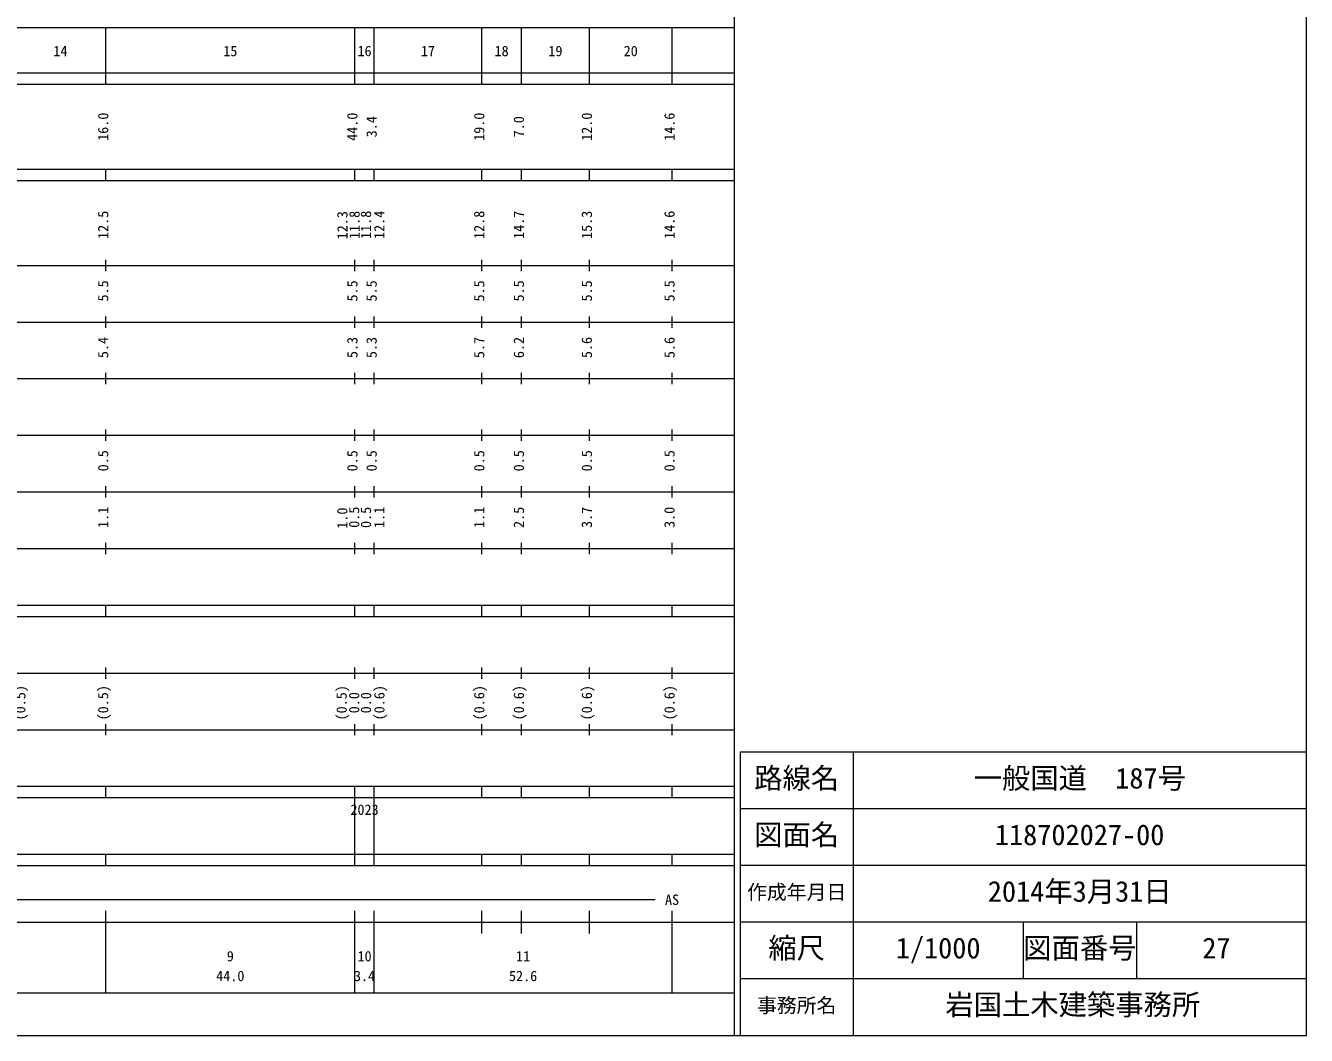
# Model space of a CAD drawing. Units: millimetres on the paper, enlarged 1000 times. Extents: x 40000 to 680000, y 20000 to 380000.
# Drawn here: x 453852 to 680000, y 20000 to 198357 of the extents above; entities that cross this region are included whole.
import ezdxf
from ezdxf.enums import TextEntityAlignment as Align

# ---------------------------------------------------------------- set-up
doc = ezdxf.new("R2010")
doc.units = ezdxf.units.MM
doc.header["$LTSCALE"] = 1000
doc.layers.add('S-SUV', color=9, linetype='Continuous')
doc.layers.add('S-TTL-TXT', color=2, linetype='Continuous')
doc.layers.add('S-TTL', color=2, linetype='Continuous', lineweight=13)
doc.layers.add('S-TTL-LINE', color=2, linetype='Continuous', lineweight=13)
doc.styles.add('ＭＳ ゴシック', font='')
doc.styles.get('ＭＳ ゴシック').set_extended_font_data('MS Gothic')

msp = doc.modelspace()

# ---------------------------------------------------------------- linework, layer by layer
at = {"layer": 'S-TTL'}
for p, q in [((680000, 20000), (680000, 380000)), ((40000, 20000), (680000, 20000))]:
    msp.add_line(p, q, dxfattribs=at)
at = {"layer": 'S-TTL-LINE'}
for p, q in [((579000, 20000), (579000, 370000)), ((68000, 198000), (579000, 198000)), ((468000, 188000), (468000, 198000)), ((512000, 188000), (512000, 198000)), ((515400, 188000), (515400, 198000)), ((534400, 188000), (534400, 198000)), ((541400, 188000), (541400, 198000)), ((553400, 188000), (553400, 198000)), ((568000, 188000), (568000, 198000)), ((40000, 190000), (579000, 190000)), ((40000, 188000), (579000, 188000)), ((40000, 173000), (579000, 173000)), ((468000, 171000), (468000, 173000)), ((512000, 171000), (512000, 173000)), ((515400, 171000), (515400, 173000)), ((534400, 171000), (534400, 173000)), ((541400, 171000), (541400, 173000)), ((553400, 171000), (553400, 173000)), ((568000, 171000), (568000, 173000)), ((40000, 171000), (579000, 171000)), ((468000, 155000), (468000, 157000)), ((512000, 155000), (512000, 157000)), ((515400, 155000), (515400, 157000)), ((534400, 155000), (534400, 157000)), ((541400, 155000), (541400, 157000)), ((553400, 155000), (553400, 157000)), ((568000, 155000), (568000, 157000)), ((40000, 156000), (579000, 156000)), ((468000, 145000), (468000, 147000)), ((512000, 145000), (512000, 147000)), ((515400, 145000), (515400, 147000)), ((534400, 145000), (534400, 147000)), ((541400, 145000), (541400, 147000)), ((553400, 145000), (553400, 147000)), ((568000, 145000), (568000, 147000)), ((46000, 146000), (579000, 146000)), ((52000, 136000), (579000, 136000)), ((468000, 135000), (468000, 137000)), ((512000, 135000), (512000, 137000)), ((515400, 135000), (515400, 137000)), ((534400, 135000), (534400, 137000)), ((541400, 135000), (541400, 137000)), ((553400, 135000), (553400, 137000)), ((568000, 135000), (568000, 137000)), ((468000, 125000), (468000, 127000)), ((512000, 125000), (512000, 127000)), ((515400, 125000), (515400, 127000)), ((534400, 125000), (534400, 127000)), ((541400, 125000), (541400, 127000)), ((553400, 125000), (553400, 127000)), ((568000, 125000), (568000, 127000)), ((46000, 126000), (579000, 126000)), ((52000, 116000), (579000, 116000)), ((468000, 115000), (468000, 117000)), ((512000, 115000), (512000, 117000)), ((515400, 115000), (515400, 117000)), ((534400, 115000), (534400, 117000)), ((541400, 115000), (541400, 117000)), ((553400, 115000), (553400, 117000)), ((568000, 115000), (568000, 117000)), ((468000, 105000), (468000, 107000)), ((512000, 105000), (512000, 107000)), ((515400, 105000), (515400, 107000)), ((534400, 105000), (534400, 107000)), ((541400, 105000), (541400, 107000)), ((553400, 105000), (553400, 107000)), ((568000, 105000), (568000, 107000)), ((46000, 106000), (579000, 106000)), ((40000, 96000), (579000, 96000)), ((468000, 94000), (468000, 96000)), ((512000, 94000), (512000, 96000)), ((515400, 94000), (515400, 96000)), ((534400, 94000), (534400, 96000)), ((541400, 94000), (541400, 96000)), ((553400, 94000), (553400, 96000)), ((568000, 94000), (568000, 96000)), ((40000, 94000), (579000, 94000)), ((49000, 84000), (579000, 84000)), ((468000, 83000), (468000, 85000)), ((512000, 83000), (512000, 85000)), ((515400, 83000), (515400, 85000)), ((534400, 83000), (534400, 85000)), ((541400, 83000), (541400, 85000)), ((553400, 83000), (553400, 85000)), ((568000, 83000), (568000, 85000)), ((468000, 73000), (468000, 75000)), ((512000, 73000), (512000, 75000)), ((515400, 73000), (515400, 75000)), ((534400, 73000), (534400, 75000)), ((541400, 73000), (541400, 75000)), ((553400, 73000), (553400, 75000)), ((568000, 73000), (568000, 75000)), ((40000, 74000), (579000, 74000)), ((680000, 70000), (580000, 70000)), ((580000, 70000), (580000, 20000)), ((600000, 70000), (600000, 20000)), ((40000, 64000), (579000, 64000)), ((468000, 62000), (468000, 64000)), ((512000, 62000), (512000, 64000)), ((515400, 62000), (515400, 64000)), ((534400, 62000), (534400, 64000)), ((541400, 62000), (541400, 64000)), ((553400, 62000), (553400, 64000)), ((568000, 62000), (568000, 64000)), ((40000, 62000), (579000, 62000)), ((512000, 52000), (512000, 62000)), ((515400, 52000), (515400, 62000)), ((680000, 60000), (580000, 60000)), ((40000, 52000), (579000, 52000)), ((40000, 50000), (579000, 50000)), ((468000, 50000), (468000, 52000)), ((512000, 50000), (512000, 52000)), ((515400, 50000), (515400, 52000)), ((534400, 50000), (534400, 52000)), ((541400, 50000), (541400, 52000)), ((553400, 50000), (553400, 52000)), ((568000, 50000), (568000, 52000)), ((680000, 50000), (580000, 50000)), ((71000, 44000), (565000, 44000)), ((468000, 27500), (468000, 42000)), ((512000, 27500), (512000, 42000)), ((515400, 27500), (515400, 42000)), ((534400, 38000), (534400, 42000)), ((541400, 38000), (541400, 42000)), ((553400, 38000), (553400, 42000)), ((568000, 27500), (568000, 42000)), ((40000, 40000), (579000, 40000)), ((680000, 40000), (580000, 40000)), ((630000, 40000), (630000, 30000)), ((650000, 40000), (650000, 30000)), ((680000, 30000), (580000, 30000)), ((68000, 27500), (579000, 27500))]:
    msp.add_line(p, q, dxfattribs=at)

# ---------------------------------------------------------------- texts
at = {"layer": 'S-SUV', "style": 'ＭＳ ゴシック'}
for s, p in [('14', (458750, 192405)), ('15', (488750, 192405)), ('16', (512450, 192405)), ('17', (523650, 192405)), ('18', (536650, 192405)), ('19', (546150, 192405)), ('20', (559450, 192405)), ('2023', (511200, 58405)), ('AS', (566750, 42500)), ('9', (489375, 32523)), ('10', (512450, 32523)), ('11', (540450, 32523)), ('44.0', (487500, 29033)), ('3.4', (511825, 29033)), ('52.6', (539200, 29033))]:
    msp.add_text(s, height=1833, dxfattribs=at).set_placement(p, align=Align.BOTTOM_LEFT)
for s, p in [('16.0', (469000, 178000)), ('44.0', (513000, 178000)), ('3.4', (516400, 178625)), ('19.0', (535400, 178000)), ('7.0', (542400, 178625)), ('12.0', (554400, 178000)), ('14.6', (569000, 178000)), ('12.5', (469000, 160674)), ('12.3', (511244, 160599)), ('11.8', (513384, 160655)), ('11.8', (515400, 160674)), ('12.4', (517770, 160674)), ('12.8', (535400, 160674)), ('14.7', (542400, 160674)), ('15.3', (554400, 160674)), ('14.6', (569000, 160674)), ('5.5', (469000, 149625)), ('5.5', (513000, 149625)), ('5.5', (516400, 149625)), ('5.5', (535400, 149625)), ('5.5', (542400, 149625)), ('5.5', (554400, 149625)), ('5.5', (569000, 149625)), ('5.4', (469000, 139625)), ('5.3', (513000, 139625)), ('5.3', (516400, 139625)), ('5.7', (535400, 139625)), ('6.2', (542400, 139625)), ('5.6', (554400, 139625)), ('5.6', (569000, 139625)), ('0.5', (469000, 119625)), ('0.5', (513000, 119625)), ('0.5', (516400, 119625)), ('0.5', (535400, 119625)), ('0.5', (542400, 119625)), ('0.5', (554400, 119625)), ('0.5', (569000, 119625)), ('1.1', (469000, 109625)), ('1.0', (511217, 109494)), ('0.5', (513315, 109656)), ('0.5', (515400, 109625)), ('1.1', (517770, 109625)), ('1.1', (535400, 109625)), ('2.5', (542400, 109625)), ('3.7', (554400, 109625)), ('3.0', (569000, 109625)), ('(0.5)', (454370, 75639)), ('(0.5)', (469000, 75639)), ('(0.5)', (511104, 75625)), ('(0.6)', (517770, 75639)), ('(0.6)', (535400, 75639)), ('(0.6)', (542400, 75639)), ('(0.6)', (554400, 75639)), ('(0.6)', (569000, 75639)), ('0.0', (513315, 76891)), ('0.0', (515400, 76889))]:
    msp.add_text(s, height=1833, rotation=90, dxfattribs=at).set_placement(p, align=Align.BOTTOM_LEFT)
at = {"layer": 'S-TTL-TXT', "style": 'ＭＳ ゴシック'}
for s, height, p in [('路線名', 3666, (582500, 62500)), ('路線名', 3666, (582500, 62500)), ('一般国道\u3000187号', 3666, (621250, 62500)), ('図面名', 3666, (582500, 52500)), ('図面名', 3666, (582500, 52500)), ('118702027-00', 3666, (625000, 52500)), ('2014年3月31日', 3666, (623750, 42500)), ('作成年月日', 2566, (581250, 43250)), ('作成年月日', 2566, (581250, 43250)), ('縮尺', 3666, (585000, 32500)), ('縮尺', 3666, (585000, 32500)), ('1/1000', 3666, (607500, 32500)), ('図面番号', 3666, (630000, 32500)), ('図面番号', 3666, (630000, 32500)), ('27', 3666, (661625, 32500)), ('岩国土木建築事務所 ', 3666, (616250, 22500)), ('事務所名', 2566, (583000, 23250)), ('事務所名', 2566, (583000, 23250))]:
    msp.add_text(s, height=height, dxfattribs=at).set_placement(p, align=Align.BOTTOM_LEFT)

doc.saveas('drawing.dxf')
